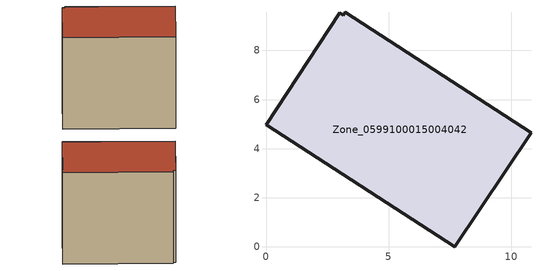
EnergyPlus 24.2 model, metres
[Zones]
Zone_0599100015004042
 floor ground (C_G): 3.23,9.55 10.81,4.65 7.7,0 0,4.98 3,9.54 3.15,9.44 z0.72
 wall outside (C_F): 7.7,0 10.81,4.65 3.23,9.55 3.15,9.44 3,9.54 0,4.98 7.7,0 z0.72:9.03
 roof outside (C_R): 10.81,4.65 3.23,9.55 3.15,9.44 3,9.54 0,4.98 7.7,0 z9.03
[BUILDING]
Pand.0599100015004042: North Axis=0; Terrain=City; Loads Convergence Tolerance Value=0.04; Temperature Convergence Tolerance Value=0.4; Solar Distribution=FullExterior; Maximum Number of Warmup Days=25; Minimum Number of Warmup Days=1
[Site:Location]
Rotterdam.The.Hague.AP_ZH_NLD Design_Conditions: Latitude=51.96; Longitude=4.45; Time Zone=1; Elevation=-4.5
[SITE:GROUNDTEMPERATURE:BUILDINGSURFACE]
18, 18, 18, 18, 18, 18, 18, 18, 18, 18, 18, 18
[MATERIAL] Thermal Absorptance=0.9; Solar Absorptance=0.7; Visible Absorptance=0.7
Name | Roughness | Thickness | Conductivity | Density | Specific Heat
G.TI.1975-1991 | MediumSmooth | 0.15 | 0.288461 | 540 | 1210
F.TI.1975-1991 | Rough | 0.3 | 0.230769 | 1920 | 840
R.TI.1975-1991 | MediumRough | 0.2 | 0.153846 | 1500 | 1000
[CONSTRUCTION]
C_G: G.TI.1975-1991
C_F: F.TI.1975-1991
C_R: R.TI.1975-1991
[ZONE]
Zone_0599100015004042: Type=1; Multiplier=1; Ceiling Height=Autocalculate; Volume=Autocalculate; Floor Area=autocalculate; Part of Total Floor Area=Yes
[ZONEINFILTRATION:DESIGNFLOWRATE]
Infil_Zone_0599100015004042: Zone or ZoneList or Space or SpaceList=Zone_0599100015004042; Schedule=AlwaysOn; Design Flow Rate Calculation Method=Flow/Area; Flow Rate per Floor Area=0.003; Constant Term Coefficient=1; Temperature Term Coefficient=0; Velocity Term Coefficient=0; Velocity Squared Term Coefficient=0
[HVACTEMPLATE:ZONE:IDEALLOADSAIRSYSTEM]
Zone_0599100015004042: Maximum Heating Supply Air Temperature=50; Minimum Cooling Supply Air Temperature=13; Maximum Heating Supply Air Humidity Ratio=0.0156; Minimum Cooling Supply Air Humidity Ratio=0.0077; Heating Limit=NoLimit; Cooling Limit=NoLimit; Dehumidification Control Type=ConstantSensibleHeatRatio; Cooling Sensible Heat Ratio=0.7; Dehumidification Setpoint=60; Humidification Control Type=None; Humidification Setpoint=30; Outdoor Air Method=None; Outdoor Air Flow Rate per Person=0.00944; Outdoor Air Flow Rate per Zone Floor Area=0; Outdoor Air Flow Rate per Zone=0; Demand Controlled Ventilation Type=None; Outdoor Air Economizer Type=NoEconomizer; Heat Recovery Type=None; Sensible Heat Recovery Effectiveness=0.7; Latent Heat Recovery Effectiveness=0.65
[ZONECONTROL:THERMOSTAT]
ThermostatControl_Zone_0599100015004042: Zone or ZoneList=Zone_0599100015004042; Control Type Schedule=DualSetpointControlType; Control 1=Thermostat_Zone_0599100015004042; Temperature Difference Between Cutout And Setpoint=0
[THERMOSTATSETPOINT:DUALSETPOINT]
Thermostat_Zone_0599100015004042: Heating Setpoint Temperature Schedule=HeatingSetpoint_Zone_0599100015004042; Cooling Setpoint Temperature Schedule=CoolingSetpoint_Zone_0599100015004042
[SCHEDULE:COMPACT]
HeatingSetpoint_Zone_0599100015004042: Through: 12/31, For: AllDays, Until: 24:00, 21
CoolingSetpoint_Zone_0599100015004042: Through: 12/31, For: AllDays, Until: 24:00, 24
DualSetpointControlType: Through: 12/31, For: AllDays, Until: 24:00, 4
AlwaysOn: Through: 12/31, For: AllDays, Until: 24:00, 1
